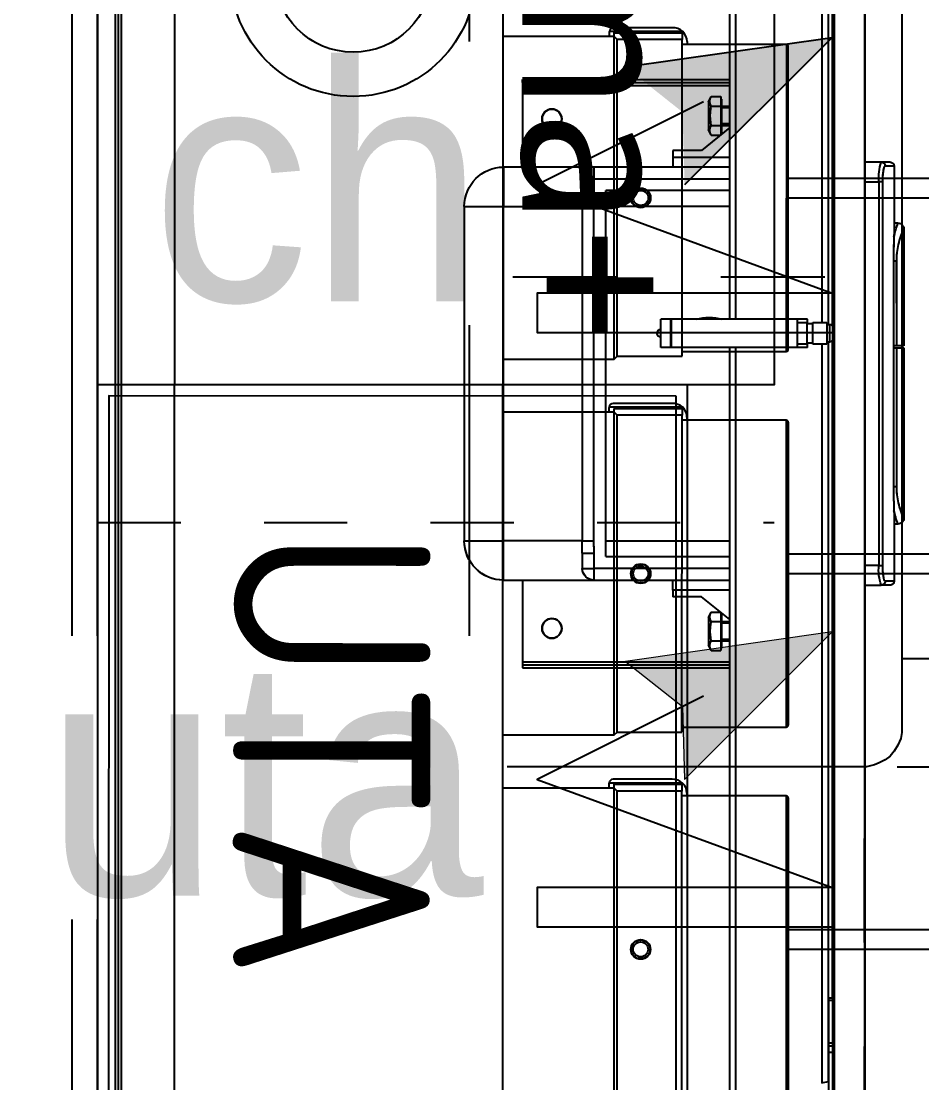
# Model space of a CAD drawing. Header units: centimetres. Extents: x 2648 to 12729, y 1890 to 6224.
# Drawn here: x 9873.9 to 9919.7, y 4053.4 to 4107.3 of the extents above; entities that cross this region are included whole.
import ezdxf

# ---------------------------------------------------------------- set-up
doc = ezdxf.new("R2010")
doc.units = ezdxf.units.CM
for name, pattern in [('prlm_vmc', [0.282222, 0.141111, -0.141111]), ('Style de ligne -1', [0.41664, 0.20828, -0.20836]), ('VW-01', [0.41656, 0.20828, -0.20828])]:
    doc.linetypes.add(name, pattern=pattern)
for name, color, linetype in [('B aménagement intérieur', 252, 'Continuous'), ('B Faux plafonds', 9, 'Continuous'), ('B Général', 252, 'Continuous'), ('C ANNOTATIONS-prestations', 252, 'Continuous'), ('D SURFACES-shab', 252, 'Continuous'), ('F REMPLISSAGE-vert clair', 252, 'Continuous'), ('F REMPLISSAGE-vert foncé', 252, 'Continuous'), ('MTI900_Alu', 252, 'Continuous')]:
    doc.layers.add(name, color=color, linetype=linetype)
doc.layers.add('prlm-CHAUFF', color=4, linetype='Continuous', lineweight=25)
doc.layers.add('prlm-ELEC-CFO', color=10, linetype='Continuous', lineweight=25)
doc.styles.add('prlm-chauff', font='trebucbi.ttf', dxfattribs={"height": 18})
doc.styles.add('prlm-elec-cfo', font='comic.ttf', dxfattribs={"height": 12})
doc.styles.get("Standard").update_dxf_attribs({"font": 'isocp.shx', "height": 15})

# ---------------------------------------------------------------- blocks, each defined once
blk = doc.blocks.new('B 80.200_wc-2')
at = {"layer": 'B Général', "linetype": 'Continuous'}
for p, q in [((-24.9, 0.1), (24.9, 0.1)), ((25, -20.1), (25, 0)), ((19.5, -44.2), (19.5, -21.9))]:
    blk.add_line(p, q, dxfattribs=at)
at = {"layer": 'B Général', "linetype": 'Continuous', "flags": 128}
blk.add_lwpolyline([(-25, -20.1), (-24.9, -20.6), (-24.75, -20.9), (-24.55, -21.2), (-24.3, -21.45), (-23.9, -21.7), (-23.4, -21.85), (-23.15, -21.9), (23.25, -21.9), (23.55, -21.85), (23.9, -21.7), (24.2, -21.5), (24.45, -21.3), (24.65, -21.05), (24.8, -20.75), (24.9, -20.5), (24.95, -20.3), (25, -20.1)], dxfattribs=at)
at = {"layer": 'B Général', "linetype": 'Continuous'}
blk.add_arc((24.9, 0), 0.1, 0, 90, dxfattribs=at)
blk = doc.blocks.new('B 80.Groupe-2-1')
at = {"layer": 'B Général', "linetype": 'Style de ligne -1', "ltscale": 25.4, "flags": 128}
blk.add_lwpolyline([(-35.4, 7.6), (35.6, 7.6), (35.6, -32.4), (-35.4, -32.4)], close=True, dxfattribs=at)
at = {"layer": 'B Général', "xscale": -1, "rotation": 270}
blk.add_blockref('B 80.200_wc-2', (35.5, 7.5), dxfattribs=at)
blk = doc.blocks.new('B 80.WC-plan-PMR')
at = {"layer": 'B Général', "linetype": 'Style de ligne -1', "ltscale": 25.4, "flags": 128}
blk.add_lwpolyline([(-114.5, 112.5), (15.5, 112.5), (15.5, 32.5), (-114.5, 32.5)], close=True, dxfattribs=at)
at = {"layer": 'B Général'}
blk.add_blockref('B 80.Groupe-2-1', (0, 0), dxfattribs=at)
blk = doc.blocks.new('B 80.T3 BS 107 (2D)')
at = {"layer": 'B Faux plafonds', "linetype": 'VW-01', "ltscale": 25.4, "flags": 128}
blk.add_lwpolyline([(-102.304, 328.507), (-102.306, 254.518), (-410.284, 254.51), (-410.284, 161.481), (-267.287, 161.481), (-267.287, 34.481), (-143.296, 34.481), (-143.296, 134.498), (-69.137, 134.498), (-69.243, 43.589), (-66.256, 43.589), (-66.256, 43.574), (78.302, 43.577), (78.302, 263.497), (63.302, 263.497), (63.304, 328.507)], close=True, dxfattribs=at)
at = {"layer": 'B Général', "linetype": 'Continuous'}
blk.add_line((-449.284, 254.51), (-449.284, 163.481), dxfattribs=at)
at = {"layer": 'D SURFACES-shab', "lineweight": 18, "flags": 128}
blk.add_lwpolyline([(-410.284, 254.51), (-272.296, 254.51), (-272.296, 161.481), (-410.284, 161.481)], close=True, dxfattribs=at)
at = {"layer": 'F REMPLISSAGE-vert clair'}
blk.add_line((-450.584, 254.51), (-450.584, 162.181), dxfattribs=at)
at = {"layer": 'F REMPLISSAGE-vert foncé'}
blk.add_line((-450.584, 254.51), (-450.584, 162.181), dxfattribs=at)
at = {"layer": 'F REMPLISSAGE-vert foncé', "linetype": 'Continuous'}
blk.add_line((-449.284, 254.51), (-449.284, 163.481), dxfattribs=at)
at = {"layer": 'B Général', "rotation": 180}
blk.add_blockref('B 80.WC-plan-PMR', (-394.784, 222.02), dxfattribs=at)
blk = doc.blocks.new('B 80.G 100_80')
at = {"layer": 'B Général', "linetype": 'Continuous'}
for p, q in [((48.52, 43.75), (48.52, -43.75)), ((49.353, 10.75), (48.52, 10.75)), ((49.8, 10.75), (49.353, 10.75)), ((50, 10.55), (49.551, 10.55)), ((50, 10.55), (50, 7.06)), ((48.52, 9.75), (49.23, 9.75)), ((49.23, 9.75), (49.23, -9.75)), ((49.428, 9.75), (49.23, 9.75)), ((49.428, -9.75), (49.428, 9.75)), ((50.2, 7.65), (50, 7.65)), ((50.5, 7.35), (50.5, 7.35)), ((50.5, 7.35), (50.5, 1.416)), ((49.997, -5.76), (49.997, 5.76)), ((49.997, 5.74), (50.134, 5.74)), ((50.134, 1.416), (50.134, 5.74)), ((50.134, 1.416), (49.997, 1.416)), ((49.997, 1.307), (50.134, 1.307)), ((50.5, 1.416), (50.134, 1.416)), ((50.134, -5.74), (50.134, 1.307)), ((50.134, 1.307), (50.5, 1.307)), ((50.5, 1.307), (50.5, -7.35)), ((49.997, -5.74), (50.134, -5.74)), ((50, -7.037), (50, -10.55)), ((50.5, -7.35), (50.5, -7.35)), ((50.2, -7.65), (50, -7.65)), ((49.23, -9.75), (48.52, -9.75)), ((49.23, -9.75), (49.428, -9.75)), ((48.52, -10.75), (49.353, -10.75)), ((49.8, -10.75), (49.353, -10.75)), ((50, -10.55), (49.551, -10.55))]:
    blk.add_line(p, q, dxfattribs=at)
at = {"layer": 'B Général', "linetype": 'Continuous', "flags": 128}
blk.add_lwpolyline([(9.5, -45), (9.5, 45), (48.52, 45), (48.52, -45)], close=True, dxfattribs=at)
for points in [[(49.23, 9.75, -0.052931), (49.238, 10.257, -0.052931), (49.353, 10.75)], [(49.8, 10.75, -0.198912), (49.941, 10.691, -0.198912), (50, 10.55)], [(49.998, 6.954, -0.015616), (50.088, 7.305, -0.015616), (50.2, 7.65)], [(50.2, 7.65, -0.198912), (50.412, 7.562, -0.198912), (50.5, 7.35)], [(50.134, 5.74, -0.052763), (50.232, 6.564, -0.052763), (50.5, 7.35)], [(50, -7.055), (50, -7.051, -0.000336), (49.997, -5.769), (49.997, -5.76)], [(50.5, -7.35, -0.052495), (50.232, -6.564, -0.052495), (50.134, -5.74)], [(50.2, -7.65, -0.015662), (50.088, -7.305, -0.015662), (49.998, -6.954)], [(50.5, -7.35, -0.198912), (50.412, -7.562, -0.198912), (50.2, -7.65)], [(49.353, -10.75, -0.057305), (49.234, -10.257, -0.057305), (49.23, -9.75)], [(50, -10.55, -0.198912), (49.941, -10.691, -0.198912), (49.8, -10.75)]]:
    blk.add_lwpolyline(points, format="xyb", dxfattribs=at)
blk.add_lwpolyline([(49.997, 5.76), (50, 7.067), (50, 7.068)], dxfattribs=at)
at = {"layer": 'B Général', "linetype": 'Continuous'}
for points, knots in [([(49.353, 10.75), (49.355, 10.75), (49.382, 10.75), (49.428, 10.736), (49.462, 10.717), (49.488, 10.698), (49.509, 10.674), (49.527, 10.647), (49.539, 10.619), (49.55, 10.579), (49.551, 10.554), (49.551, 10.552), (49.551, 10.55)], [0, 0, 0, 1, 2, 3, 4, 5, 6, 7, 8, 9, 9, 10, 10, 10]), ([(49.428, 9.75), (49.426, 10.038), (49.478, 10.413), (49.517, 10.522), (49.54, 10.549), (49.55, 10.55), (49.551, 10.55), (49.551, 10.55)], [0, 0, 0, 1, 2, 3, 4, 4, 5, 5, 5]), ([(49.551, -10.55), (49.517, -10.533), (49.484, -10.424), (49.425, -10.055), (49.428, -9.753), (49.428, -9.752), (49.428, -9.75)], [0, 0, 0, 1, 2, 3, 3, 4, 4, 4]), ([(49.551, -10.55), (49.551, -10.552), (49.55, -10.579), (49.537, -10.626), (49.518, -10.661), (49.499, -10.686), (49.475, -10.708), (49.449, -10.726), (49.421, -10.738), (49.382, -10.749), (49.356, -10.75), (49.355, -10.75), (49.353, -10.75)], [0, 0, 0, 1, 2, 3, 4, 5, 6, 7, 8, 9, 9, 10, 10, 10])]:
    blk.add_open_spline(points, degree=2, knots=knots, dxfattribs=at)
at = {"layer": 'C ANNOTATIONS-prestations'}
for p, q in [((46.87, 43.75), (46.87, -43.75)), ((46.97, -43.75), (46.97, 43.75)), ((9.5, 42.25), (9.5, -42.25)), ((10.55, 41.05), (10.55, -41.05)), ((10.7, 41), (10.7, -41)), ((41.65, 2.775), (41.65, 40.287)), ((41.95, 2.775), (41.95, 40.274)), ((10.4, 39.6), (10.4, -39.6)), ((46.35, 2.6), (46.35, 36.034)), ((46.65, 35.974), (46.65, 2.5)), ((46.85, 31.75), (46.85, 2.433)), ((31.1, 14.95), (41.65, 14.95)), ((31.1, 14.8), (31.1, 14.95)), ((31.1, 14.8), (41.65, 14.8)), ((31.1, 14.8), (31.1, 14.65)), ((31.1, 14.65), (31.1, 10.5)), ((31.1, 14.65), (41.65, 14.65)), ((40.56, 13.8), (40.704, 14.082)), ((40.704, 14.082), (41.2, 14.082)), ((41.2, 14.082), (41.2, 13.836)), ((40.56, 13.8), (40.56, 12.4)), ((40.704, 13.591), (41.2, 13.591)), ((41.2, 13.95), (41.22, 13.95)), ((41.2, 13.836), (41.2, 13.591)), ((41.2, 13.591), (41.2, 13.1)), ((41.22, 13.95), (41.22, 12.25)), ((41.22, 13.6), (41.65, 13.6)), ((41.65, 13.508), (41.22, 13.508)), ((41.2, 13.1), (41.2, 12.609)), ((41.65, 12.504), (40.205, 11.342)), ((40.704, 12.609), (41.2, 12.609)), ((41.2, 12.609), (41.2, 12.364)), ((41.65, 12.692), (41.22, 12.692)), ((41.65, 12.6), (41.22, 12.6)), ((40.704, 12.119), (40.56, 12.4)), ((40.704, 12.119), (41.171, 12.119)), ((41.2, 12.364), (41.2, 12.142)), ((41.22, 12.25), (41.2, 12.25)), ((38.75, 11.342), (38.75, 11)), ((40.205, 11.342), (38.75, 11.342)), ((38.75, 11), (41.65, 11)), ((38.75, 11), (38.75, 10.5)), ((34.75, 10.5), (30.15, 10.5)), ((30.15, 10.5), (30.15, 8.5)), ((41.65, 10.5), (34.75, 10.5)), ((34.75, 9.9), (34.75, 10.5)), ((34.15, 9.9), (34.15, 9.125)), ((34.75, 9.9), (34.15, 9.9)), ((34.75, 9.9), (41.65, 9.9)), ((34.75, 9.125), (34.75, 9.9)), ((35.35, -9.3), (35.35, 9.3)), ((41.65, 9.3), (35.35, 9.3)), ((34.15, 8.5), (34.15, 9.125)), ((34.75, 9.125), (34.15, 9.125)), ((28.15, 8.5), (28.15, -8.5)), ((28.15, 8.5), (30.15, 8.5)), ((30.15, -8.5), (30.15, 8.5)), ((30.15, 8.5), (34.15, 8.5)), ((34.15, 8.5), (34.15, -8.5)), ((34.15, 8.5), (34.742, 8.5)), ((34.742, -8.5), (34.742, 8.5)), ((41.65, 8.5), (35.35, 8.5)), ((38.65, 2.775), (38.15, 2.775)), ((38.15, 1.325), (38.15, 2.775)), ((38.65, 1.325), (38.65, 2.775)), ((38.675, 2.775), (38.65, 2.775)), ((38.675, 2.775), (38.675, 1.325)), ((45.075, 2.775), (38.675, 2.775)), ((45.075, 2.775), (45.075, 1.325)), ((45.1, 2.775), (45.075, 2.775)), ((45.6, 2.775), (45.1, 2.775)), ((45.1, 2.6), (45.1, 2.775)), ((45.6, 2.55), (45.6, 2.775)), ((45.075, 2.6), (45.575, 2.6)), ((45.575, 1.5), (45.575, 2.6)), ((45.575, 2.55), (45.875, 2.55)), ((45.875, 1.5), (45.875, 2.6)), ((45.875, 2.6), (46.575, 2.6)), ((46.575, 2.6), (46.575, 1.5)), ((46.575, 2.5), (46.725, 2.5)), ((46.725, 2.5), (46.725, 1.6)), ((46.85, 1.667), (46.85, -31.75)), ((38.65, 1.325), (38.15, 1.325)), ((38.675, 1.325), (38.65, 1.325)), ((45.075, 1.325), (38.675, 1.325)), ((41.65, -40.287), (41.65, 1.325)), ((41.95, -40.274), (41.95, 1.325)), ((45.575, 1.5), (45.075, 1.5)), ((45.1, 1.325), (45.075, 1.325)), ((45.1, 1.325), (45.1, 1.5)), ((45.6, 1.325), (45.1, 1.325)), ((45.875, 1.55), (45.575, 1.55)), ((45.6, 1.325), (45.6, 1.55)), ((46.575, 1.5), (45.875, 1.5)), ((46.35, -36.044), (46.35, 1.5)), ((46.725, 1.6), (46.575, 1.6)), ((46.65, 1.6), (46.65, -35.984)), ((28.15, -8.5), (30.15, -8.5)), ((34.15, -8.5), (30.15, -8.5)), ((30.15, -10.5), (30.15, -8.5)), ((34.15, -9.124), (34.15, -8.5)), ((34.15, -8.5), (34.742, -8.5)), ((35.35, -8.5), (41.65, -8.5)), ((34.15, -9.124), (34.15, -9.9)), ((34.15, -9.124), (34.75, -9.124)), ((34.75, -9.9), (34.75, -9.124)), ((35.35, -9.3), (41.65, -9.3)), ((34.15, -9.9), (34.75, -9.9)), ((41.65, -9.9), (34.75, -9.9)), ((34.75, -10.5), (34.75, -9.9)), ((30.15, -10.5), (34.75, -10.5)), ((31.1, -10.5), (31.1, -14.65)), ((34.75, -10.5), (41.65, -10.5)), ((38.75, -11), (38.75, -10.5)), ((41.65, -11), (38.75, -11)), ((38.75, -11), (38.75, -11.342)), ((40.205, -11.342), (38.75, -11.342)), ((41.65, -12.504), (40.205, -11.342)), ((40.56, -12.4), (40.704, -12.118)), ((40.56, -12.4), (40.56, -13.8)), ((40.704, -12.118), (41.171, -12.118)), ((41.2, -12.142), (41.2, -12.364)), ((41.2, -12.25), (41.22, -12.25)), ((41.2, -12.364), (41.2, -12.609)), ((41.22, -12.25), (41.22, -13.95)), ((40.704, -12.609), (41.2, -12.609)), ((41.2, -12.609), (41.2, -13.1)), ((41.22, -12.6), (41.65, -12.6)), ((41.65, -12.692), (41.22, -12.692)), ((41.2, -13.1), (41.2, -13.591)), ((40.704, -14.081), (40.56, -13.8)), ((40.704, -13.591), (41.2, -13.591)), ((41.2, -13.591), (41.2, -13.836)), ((41.2, -13.836), (41.2, -14.081)), ((41.22, -13.95), (41.2, -13.95)), ((41.65, -13.508), (41.22, -13.508)), ((41.65, -13.6), (41.22, -13.6)), ((40.704, -14.081), (41.2, -14.081)), ((31.1, -14.65), (31.1, -14.8)), ((31.1, -14.65), (41.65, -14.65)), ((31.1, -14.8), (41.65, -14.8)), ((31.1, -14.8), (31.1, -14.95)), ((31.1, -14.95), (41.65, -14.95)), ((46.67, -31.75), (46.67, -31.85)), ((46.87, -31.75), (46.67, -31.75)), ((46.67, -31.85), (46.67, -34.033)), ((46.67, -31.85), (46.87, -31.85)), ((46.87, -34.033), (46.67, -34.033)), ((46.67, -34.033), (46.67, -34.168)), ((46.67, -34.168), (46.67, -34.5)), ((46.67, -34.168), (46.87, -34.168)), ((46.67, -34.5), (46.67, -38.6)), ((46.67, -34.5), (46.87, -34.5)), ((46.32, -36.05), (46.67, -35.98))]:
    blk.add_line(p, q, dxfattribs=at)
at = {"layer": 'C ANNOTATIONS-prestations', "flags": 128}
for points in [[(40.704, 13.591, -0.132797), (40.637, 13.836, -0.132797), (40.704, 14.082)], [(40.704, 12.119, -0.132797), (40.637, 12.364, -0.132797), (40.704, 12.609)], [(28.15, 8.5, -0.198912), (28.736, 9.914, -0.198912), (30.15, 10.5)], [(34.15, 9.9, -0.198912), (34.326, 10.324, -0.198912), (34.75, 10.5)], [(39.95, 2.775, -0.057544), (40.6, 2.85, -0.057544), (41.25, 2.775)], [(38.15, 1.85, -0.414214), (37.95, 2.05, -0.414214), (38.15, 2.25)], [(46.725, 2.5, -0.16547), (46.816, 2.469, -0.16547), (46.87, 2.388)], [(46.87, 1.712, -0.16547), (46.816, 1.631, -0.16547), (46.725, 1.6)], [(30.15, -10.5, -0.198912), (28.736, -9.914, -0.198912), (28.15, -8.5)], [(34.75, -10.5, -0.198912), (34.326, -10.324, -0.198912), (34.15, -9.9)], [(40.704, -12.609, -0.132797), (40.637, -12.364, -0.132797), (40.704, -12.118)], [(40.704, -14.081, -0.132797), (40.637, -13.836, -0.132797), (40.704, -13.591)]]:
    blk.add_lwpolyline(points, format="xyb", dxfattribs=at)
blk.add_lwpolyline([(34.75, -9.124), (34.742, -8.506), (34.742, -8.5)], dxfattribs=at)
at = {"layer": 'C ANNOTATIONS-prestations'}
for centre in [(32.6, 12.95), (32.6, -12.95)]:
    blk.add_circle(centre, 0.5, dxfattribs=at)
for points in [[(40.704, 13.591), (40.575, 13.098), (40.702, 12.615), (40.703, 12.612), (40.704, 12.609)], [(34.742, 8.5), (34.746, 8.812), (34.75, 9.118), (34.75, 9.121), (34.75, 9.125)], [(40.704, -12.609), (40.575, -13.102), (40.702, -13.585), (40.703, -13.588), (40.704, -13.591)]]:
    blk.add_open_spline(points, degree=2, knots=[0, 0, 0, 1, 1, 2, 2, 2], dxfattribs=at)
blk = doc.blocks.new('xi.CH')
at = {"layer": 'prlm-ELEC-CFO', "lineweight": 5}
blk.add_hatch(color=0, dxfattribs=at).paths.add_polyline_path([(-3, 6), (-0.103, 3.699), (0, 0), (7.5, 7.5)])
at = {"layer": 'prlm-ELEC-CFO', "color": 0}
for points in [[(-3, 6), (7.5, 7.5), (0, 0)], [(0.955, 4.227), (-7.5, 0), (7.5, -5.5), (-7.5, -5.5), (-7.5, -7.5), (7.5, -7.5)]]:
    blk.add_lwpolyline(points, dxfattribs=at)
blk = doc.blocks.new('xi.UTA')
at = {"layer": 'prlm-ELEC-CFO', "lineweight": 5}
blk.add_hatch(color=0, dxfattribs=at).paths.add_polyline_path([(-3, 6), (-0.103, 3.699), (0, 0), (7.5, 7.5)])
at = {"layer": 'prlm-ELEC-CFO', "color": 0, "lineweight": 5, "flags": 128}
blk.add_lwpolyline([(-3, 6), (-0.103, 3.699), (0, 0), (7.5, 7.5)], close=True, dxfattribs=at)
at = {"layer": 'prlm-ELEC-CFO', "color": 0}
blk.add_lwpolyline([(0.955, 4.227), (-7.5, 0), (7.5, -5.5), (-7.5, -5.5), (-7.5, -7.5), (7.5, -7.5)], dxfattribs=at)
blk = doc.blocks.new('xi.uta-yzen-d')
at = {"layer": 'prlm-CHAUFF', "ltscale": 50}
for p, q in [((-20.9, 35.12), (-36.3, 35.12)), ((-1.8, 35.12), (-17.2, 35.12)), ((1.9, 35.12), (17.3, 35.12)), ((21, 35.12), (36.4, 35.12)), ((-36.4, 35.02), (-20.8, 35.02)), ((-36.4, 35.02), (-36.4, 29.72)), ((-20.8, 29.72), (-20.8, 35.02)), ((-17.3, 35.02), (-1.7, 35.02)), ((-17.3, 35.02), (-17.3, 29.72)), ((-1.7, 29.72), (-1.7, 35.02)), ((1.8, 35.02), (17.4, 35.02)), ((1.8, 35.02), (1.8, 29.72)), ((17.4, 29.72), (17.4, 35.02)), ((20.9, 35.02), (36.5, 35.02)), ((20.9, 35.02), (20.9, 29.72)), ((36.5, 29.72), (36.5, 35.02)), ((-37.056, 29.72), (-36.65, 29.72)), ((-37.056, 29.72), (-37.056, 26.02)), ((-37, 29.72), (-37, 26.27)), ((-36.98, 29.72), (-36.98, 26.27)), ((-20.55, 29.72), (-36.65, 29.72)), ((-36.65, 29.72), (-36.65, 26.42)), ((-36.55, 29.97), (-36.4, 29.97)), ((-20.55, 26.42), (-20.55, 29.72)), ((-17.956, 29.72), (-17.55, 29.72)), ((-17.956, 29.72), (-17.956, 26.02)), ((-17.9, 29.72), (-17.9, 26.27)), ((-17.88, 29.72), (-17.88, 26.27)), ((-1.45, 29.72), (-17.55, 29.72)), ((-17.55, 29.72), (-17.55, 26.42)), ((-17.45, 29.97), (-17.3, 29.97)), ((-1.45, 26.42), (-1.45, 29.72)), ((1.144, 29.72), (1.55, 29.72)), ((1.144, 29.72), (1.144, 26.02)), ((1.2, 29.72), (1.2, 26.27)), ((1.22, 29.72), (1.22, 26.27)), ((17.65, 29.72), (1.55, 29.72)), ((1.55, 29.72), (1.55, 26.42)), ((1.65, 29.97), (1.8, 29.97)), ((17.65, 26.42), (17.65, 29.72)), ((20.244, 29.72), (20.65, 29.72)), ((20.244, 29.72), (20.244, 26.02)), ((20.3, 29.72), (20.3, 26.27)), ((20.32, 29.72), (20.32, 26.27)), ((36.75, 29.72), (20.65, 29.72)), ((20.65, 29.72), (20.65, 26.42)), ((20.75, 29.97), (20.9, 29.97)), ((36.75, 26.42), (36.75, 29.72)), ((-37.25, 29.216), (-37.25, 26.22)), ((-18.15, 29.216), (-18.15, 26.22)), ((0.95, 29.216), (0.95, 26.22)), ((20.05, 29.216), (20.05, 26.22)), ((-37, 28.42), (-36.98, 28.42)), ((-36.98, 28.07), (-37, 28.07)), ((-17.9, 28.42), (-17.88, 28.42)), ((-17.88, 28.07), (-17.9, 28.07)), ((1.2, 28.42), (1.22, 28.42)), ((1.22, 28.07), (1.2, 28.07)), ((20.3, 28.42), (20.32, 28.42)), ((20.32, 28.07), (20.3, 28.07)), ((-37, 27.693), (-36.98, 27.693)), ((-17.9, 27.693), (-17.88, 27.693)), ((1.2, 27.693), (1.22, 27.693)), ((20.3, 27.693), (20.32, 27.693)), ((-36.98, 27.343), (-37, 27.343)), ((-37, 27.293), (-36.98, 27.293)), ((-36.98, 27.193), (-37, 27.193)), ((-17.88, 27.343), (-17.9, 27.343)), ((-17.9, 27.293), (-17.88, 27.293)), ((-17.88, 27.193), (-17.9, 27.193)), ((1.22, 27.343), (1.2, 27.343)), ((1.2, 27.293), (1.22, 27.293)), ((1.22, 27.193), (1.2, 27.193)), ((20.32, 27.343), (20.3, 27.343)), ((20.3, 27.293), (20.32, 27.293)), ((20.32, 27.193), (20.3, 27.193)), ((-36.8, 26.02), (-37.05, 26.02)), ((-36.98, 26.27), (-37, 26.27)), ((-36.8, 26.27), (-36.98, 26.27)), ((-36.65, 26.42), (-36.8, 26.27)), ((-20.4, 26.27), (-36.8, 26.27)), ((-36.8, 26.27), (-36.8, 20.62)), ((-20.55, 26.42), (-36.65, 26.42)), ((-20.4, 26.27), (-20.55, 26.42)), ((-20.4, 20.62), (-20.4, 26.27)), ((-17.7, 26.02), (-17.95, 26.02)), ((-17.88, 26.27), (-17.9, 26.27)), ((-17.7, 26.27), (-17.88, 26.27)), ((-17.55, 26.42), (-17.7, 26.27)), ((-1.3, 26.27), (-17.7, 26.27)), ((-17.7, 26.27), (-17.7, 20.62)), ((-1.45, 26.42), (-17.55, 26.42)), ((-1.3, 26.27), (-1.45, 26.42)), ((-1.3, 20.62), (-1.3, 26.27)), ((1.4, 26.02), (1.15, 26.02)), ((1.22, 26.27), (1.2, 26.27)), ((1.4, 26.27), (1.22, 26.27)), ((1.55, 26.42), (1.4, 26.27)), ((17.8, 26.27), (1.4, 26.27)), ((1.4, 26.27), (1.4, 20.62)), ((17.65, 26.42), (1.55, 26.42)), ((17.8, 26.27), (17.65, 26.42)), ((17.8, 20.62), (17.8, 26.27)), ((20.5, 26.02), (20.25, 26.02)), ((20.32, 26.27), (20.3, 26.27)), ((20.5, 26.27), (20.32, 26.27)), ((20.65, 26.42), (20.5, 26.27)), ((36.9, 26.27), (20.5, 26.27)), ((20.5, 26.27), (20.5, 20.62)), ((36.75, 26.42), (20.65, 26.42)), ((36.9, 26.27), (36.75, 26.42)), ((36.9, 20.62), (36.9, 26.27))]:
    blk.add_line(p, q, dxfattribs=at)
for points in [[(0, 30), (0, 0), (39, 0), (39, 30)], [(0.571, 29.429), (0.571, 0.571), (38.429, 0.571), (38.429, 29.429)], [(-40.5, 20.62), (-40.5, 3.9), (40.5, 3.9), (40.5, 20.62)]]:
    blk.add_lwpolyline(points, close=True, dxfattribs=at)
for centre, radius in [((-28.6, 27.62), 0.5), ((-28.6, 27.62), 0.48), ((-9.5, 27.62), 0.5), ((-9.5, 27.62), 0.48), ((9.6, 27.62), 0.5), ((9.6, 27.62), 0.48), ((28.7, 27.62), 0.5), ((28.7, 27.62), 0.48), ((-28.6, 27.62), 0.38), ((-9.5, 27.62), 0.38), ((9.6, 27.62), 0.38), ((28.7, 27.62), 0.38)]:
    blk.add_circle(centre, radius, dxfattribs=at)
for centre, radius, start, end in [((-36.3, 35.02), 0.1, 90, 180), ((-20.9, 35.02), 0.1, 0, 90), ((-17.2, 35.02), 0.1, 90, 180), ((-1.8, 35.02), 0.1, 0, 90), ((1.9, 35.02), 0.1, 90, 180), ((17.3, 35.02), 0.1, 0, 90), ((21, 35.02), 0.1, 90, 180), ((36.4, 35.02), 0.1, 0, 90), ((-36.475, 29.24), 0.776, 138.5248, 181.7675), ((-36.55, 29.27), 0.7, 90, 136.2731), ((-17.375, 29.24), 0.776, 138.5248, 181.7675), ((-17.45, 29.27), 0.7, 90, 136.2731), ((1.725, 29.24), 0.776, 138.5248, 181.7675), ((1.65, 29.27), 0.7, 90, 136.2731), ((20.825, 29.24), 0.776, 138.5248, 181.7675), ((20.75, 29.27), 0.7, 90, 136.2731), ((-37.05, 26.22), 0.2, 180, 268.3239), ((-37.05, 26.22), 0.2, 268.3239, 270), ((-17.95, 26.22), 0.2, 180, 268.3239), ((-17.95, 26.22), 0.2, 268.3239, 270), ((1.15, 26.22), 0.2, 180, 268.3239), ((1.15, 26.22), 0.2, 268.3239, 270), ((20.25, 26.22), 0.2, 180, 268.3239), ((20.25, 26.22), 0.2, 268.3239, 270)]:
    blk.add_arc(centre, radius, start, end, dxfattribs=at)
for centre, major_axis, ratio, start_param, end_param in [((-36.55, 28.959), (-0.45, 0), 0.974723, 5.983927, 6.283185), ((-36.55, 28.603), (-0.45, 0), 0.974723, 5.983927, 6.283185), ((-35.75, 28.603), (-1.25, 0), 0.146694, 0, 0.179125), ((-17.45, 28.959), (-0.45, 0), 0.974723, 5.983927, 6.283185), ((-17.45, 28.603), (-0.45, 0), 0.974723, 5.983927, 6.283185), ((-16.65, 28.603), (-1.25, 0), 0.146694, 0, 0.179125), ((1.65, 28.959), (-0.45, 0), 0.974723, 5.983927, 6.283185), ((1.65, 28.603), (-0.45, 0), 0.974723, 5.983927, 6.283185), ((2.45, 28.603), (-1.25, 0), 0.146694, 0, 0.179125), ((20.75, 28.959), (-0.45, 0), 0.974723, 5.983927, 6.283185), ((20.75, 28.603), (-0.45, 0), 0.974723, 5.983927, 6.283185), ((21.55, 28.603), (-1.25, 0), 0.146694, 0, 0.179125)]:
    blk.add_ellipse(centre, major_axis=major_axis, ratio=ratio, start_param=start_param, end_param=end_param, dxfattribs=at)
for points in [[(-36.982, 29.391), (-36.986, 29.379), (-36.989, 29.366), (-36.997, 29.324), (-37, 29.294), (-37, 29.265)], [(-17.882, 29.391), (-17.886, 29.379), (-17.889, 29.366), (-17.897, 29.324), (-17.9, 29.294), (-17.9, 29.265)], [(1.218, 29.391), (1.214, 29.379), (1.211, 29.366), (1.203, 29.324), (1.2, 29.294), (1.2, 29.265)], [(20.318, 29.391), (20.314, 29.379), (20.311, 29.366), (20.303, 29.324), (20.3, 29.294), (20.3, 29.265)]]:
    blk.add_open_spline(points, degree=3, knots=[0.8185803, 0.8185803, 0.8185803, 0.8185803, 0.875, 0.875, 1, 1, 1, 1], dxfattribs=at)
at = {"layer": 'prlm-CHAUFF', "ltscale": 50, "insert": (7.303, 16.894), "char_height": 10, "width": 139.79252, "attachment_point": 1}
blk.add_mtext('UTA', dxfattribs=at)
blk = doc.blocks.new('B 70.MTI900_Alu_390')
at = {"layer": 'MTI900_Alu', "color": 1, "linetype": 'Continuous'}
for p, q in [((-4.225, 0), (4.225, 0)), ((-4.105, -0.105), (4.105, -0.105)), ((-3.96, -0.09), (3.96, -0.09)), ((-4.1, -0.12), (4.1, -0.12)), ((-0.85, -1.865), (0.85, -1.865)), ((-0.85, -1.865), (-0.85, -2.065)), ((0.85, -1.865), (0.85, -2.065)), ((-1.05, -2.525), (-1.05, -2.065)), ((-1.05, -2.065), (-0.85, -2.065)), ((0.85, -2.065), (-0.85, -2.065)), ((-0.85, -2.065), (-0.85, -2.465)), ((0.85, -2.465), (0.85, -2.065)), ((1.05, -2.065), (0.85, -2.065)), ((1.05, -2.065), (1.05, -2.525)), ((-1.495, -2.16), (-1.495, -3.215)), ((-1.48, -2.16), (-1.495, -2.16)), ((-1.48, -2.16), (-1.48, -3.215)), ((-1.48, -2.16), (-1.465, -2.16)), ((-1.465, -2.16), (-1.05, -2.16)), ((-1.465, -2.16), (-1.465, -3.215)), ((1.05, -2.16), (1.465, -2.16)), ((1.465, -2.16), (1.48, -2.16)), ((1.465, -2.16), (1.465, -3.215)), ((1.48, -2.16), (1.48, -3.215)), ((1.48, -2.16), (1.495, -2.16)), ((1.495, -2.16), (1.495, -3.215)), ((-0.99, -2.465), (-0.9124, -2.465)), ((-0.99, -2.525), (-0.99, -2.465)), ((-0.85, -2.465), (-0.9124, -2.465)), ((-0.9124, -2.525), (-0.9124, -2.465)), ((-0.85, -2.465), (0.85, -2.465)), ((-0.85, -2.465), (-0.85, -2.5242)), ((0.9124, -2.465), (0.85, -2.465)), ((0.85, -2.465), (0.85, -2.5242)), ((0.9124, -2.465), (0.99, -2.465)), ((0.9124, -2.465), (0.9124, -2.525)), ((0.99, -2.465), (0.99, -2.525)), ((-1.05, -3.215), (-1.05, -2.525)), ((-0.99, -2.525), (-1.05, -2.525)), ((-0.99, -2.525), (-0.99, -3.215)), ((-0.9124, -2.525), (-0.99, -2.525)), ((0.85, -2.5242), (-0.85, -2.5242)), ((0.99, -2.525), (0.9124, -2.525)), ((0.99, -3.215), (0.99, -2.525)), ((1.05, -2.525), (0.99, -2.525)), ((1.05, -2.525), (1.05, -3.215)), ((0.93, -2.585), (-0.93, -2.585)), ((-0.93, -3.215), (-0.93, -2.585)), ((-0.85, -3.215), (-0.85, -2.585)), ((0.85, -2.585), (0.85, -3.215)), ((0.93, -2.585), (0.93, -3.215)), ((-0.2775, -2.915), (-0.2775, -2.865)), ((-0.1325, -2.865), (-0.2775, -2.865)), ((-0.1325, -2.915), (-0.1325, -2.865)), ((-1.1342, -2.925), (-1.1, -2.925)), ((-1.1342, -3.0705), (-1.1342, -2.925)), ((-1.1, -2.925), (-1.1, -3.215)), ((-1.1, -2.925), (-1.05, -2.925)), ((-0.1325, -2.915), (-0.2775, -2.915)), ((-0.2775, -2.9175), (-0.2775, -2.915)), ((-0.2775, -2.9175), (-0.1325, -2.9175)), ((-0.2775, -3.5575), (-0.2775, -2.9175)), ((-0.1325, -2.9175), (-0.1325, -2.915)), ((-0.1325, -3.5575), (-0.1325, -2.9175)), ((1.1, -2.925), (1.05, -2.925)), ((1.1, -3.215), (1.1, -2.925)), ((1.1, -2.925), (1.1342, -2.925)), ((1.1342, -3.0705), (1.1342, -2.925)), ((-1.2504, -3.215), (-1.1342, -3.0705)), ((1.2504, -3.215), (1.1342, -3.0705)), ((-1.38, -3.106), (-1.4081, -3.1204)), ((-1.4081, -3.1204), (-1.4081, -3.17)), ((-1.38, -3.106), (-1.24, -3.106)), ((-1.3591, -3.1204), (-1.3591, -3.17)), ((-1.2609, -3.1204), (-1.2609, -3.17)), ((-1.2119, -3.1204), (-1.24, -3.106)), ((-1.2119, -3.1204), (-1.2119, -3.1671)), ((1.24, -3.106), (1.2119, -3.1204)), ((1.2119, -3.1204), (1.2119, -3.1671)), ((1.24, -3.106), (1.38, -3.106)), ((1.2609, -3.1204), (1.2609, -3.17)), ((1.3591, -3.1204), (1.3591, -3.17)), ((1.4081, -3.1204), (1.38, -3.106)), ((1.4081, -3.1204), (1.4081, -3.17)), ((-1.4081, -3.17), (-1.3836, -3.17)), ((-1.395, -3.17), (-1.395, -3.172)), ((-1.395, -3.172), (-1.225, -3.172)), ((-1.3836, -3.17), (-1.3591, -3.17)), ((-1.36, -3.172), (-1.36, -3.215)), ((-1.3591, -3.17), (-1.31, -3.17)), ((-1.3508, -3.215), (-1.3508, -3.172)), ((-1.31, -3.17), (-1.2609, -3.17)), ((-1.2692, -3.215), (-1.2692, -3.172)), ((-1.2609, -3.17), (-1.2364, -3.17)), ((-1.26, -3.215), (-1.26, -3.172)), ((-1.2364, -3.17), (-1.2142, -3.17)), ((-1.225, -3.172), (-1.225, -3.17)), ((1.2142, -3.17), (1.2364, -3.17)), ((1.225, -3.17), (1.225, -3.172)), ((1.225, -3.172), (1.395, -3.172)), ((1.2364, -3.17), (1.2609, -3.17)), ((1.26, -3.172), (1.26, -3.215)), ((1.2609, -3.17), (1.31, -3.17)), ((1.2692, -3.215), (1.2692, -3.172)), ((1.31, -3.17), (1.3591, -3.17)), ((1.3508, -3.215), (1.3508, -3.172)), ((1.3591, -3.17), (1.3836, -3.17)), ((1.36, -3.215), (1.36, -3.172)), ((1.3836, -3.17), (1.4081, -3.17)), ((1.395, -3.172), (1.395, -3.17)), ((-0.2775, -3.215), (-4.0287, -3.215)), ((4.0287, -3.215), (-0.1325, -3.215)), ((-0.2775, -3.245), (-4.0274, -3.245)), ((4.0274, -3.245), (-0.1325, -3.245)), ((-0.2775, -3.5575), (-0.1325, -3.5575)), ((-0.2775, -3.56), (-0.2775, -3.5575)), ((-0.2775, -3.61), (-0.2775, -3.56)), ((-0.26, -3.56), (-0.2775, -3.56)), ((-0.26, -3.5575), (-0.26, -3.6075)), ((-0.15, -3.6075), (-0.15, -3.5575)), ((-0.1325, -3.56), (-0.15, -3.56)), ((-0.1325, -3.56), (-0.1325, -3.5575)), ((-0.1325, -3.61), (-0.1325, -3.56)), ((-0.255, -3.61), (-0.2775, -3.61)), ((-0.15, -3.6075), (-0.26, -3.6075)), ((-0.255, -3.6075), (-0.255, -3.6375)), ((-0.155, -3.6375), (-0.155, -3.6075)), ((-0.1325, -3.61), (-0.155, -3.61)), ((-0.15, -3.6375), (-0.26, -3.6375)), ((-0.26, -3.6375), (-0.26, -3.7075)), ((-0.15, -3.7075), (-0.15, -3.6375)), ((-0.26, -3.685), (-3.6034, -3.685)), ((-3.5974, -3.715), (-0.25, -3.715)), ((-0.26, -3.7075), (-0.15, -3.7075)), ((-0.25, -3.7075), (-0.25, -3.7225)), ((-0.25, -3.7225), (-0.16, -3.7225)), ((-0.16, -3.7225), (-0.16, -3.7075)), ((-0.16, -3.715), (3.5984, -3.715)), ((3.6044, -3.685), (-0.15, -3.685)), ((3.175, -3.717), (3.185, -3.717)), ((3.175, -3.737), (3.175, -3.717)), ((3.185, -3.717), (3.4033, -3.717)), ((3.185, -3.717), (3.185, -3.737)), ((3.4033, -3.737), (3.4033, -3.717)), ((3.4033, -3.717), (3.4168, -3.717)), ((3.4168, -3.717), (3.45, -3.717)), ((3.4168, -3.717), (3.4168, -3.737)), ((3.45, -3.717), (3.86, -3.717)), ((3.45, -3.717), (3.45, -3.737)), ((3.605, -3.682), (3.598, -3.717)), ((-4.375, -3.737), (4.375, -3.737)), ((4.375, -3.747), (-4.375, -3.747)), ((-3.175, -3.735), (-0.2433, -3.735)), ((-0.1667, -3.735), (3.175, -3.735)), ((-4.375, -3.902), (4.375, -3.902)), ((-1.075, -3.9853), (-1.075, -3.902)), ((-0.975, -3.902), (-0.975, -3.973)), ((0.975, -3.973), (0.975, -3.902)), ((1.075, -3.902), (1.075, -3.9853)), ((-1.075, -4.03), (-1.075, -3.9853)), ((-0.975, -3.973), (0.975, -3.973)), ((-0.975, -3.9928), (-0.975, -3.973)), ((0.975, -3.9928), (-0.975, -3.9928)), ((0.975, -3.973), (0.975, -3.9928)), ((1.075, -4.03), (1.075, -3.9853)), ((-1.055, -4.05), (-1.055, -4.0051)), ((1.055, -4.05), (1.055, -4.0051)), ((-1.055, -4.05), (-0.706, -4.05)), ((-0.765, -4.07), (-0.765, -4.05)), ((-0.735, -4.1), (-0.735, -4.1)), ((-0.735, -4.1), (-0.1416, -4.1)), ((0.576, -4.0497), (-0.576, -4.0497)), ((-0.574, -4.0497), (-0.574, -4.0634)), ((-0.1416, -4.0634), (-0.574, -4.0634)), ((-0.1416, -4.0634), (-0.1416, -4.0497)), ((-0.1416, -4.1), (-0.1416, -4.0634)), ((-0.1307, -4.0497), (-0.1307, -4.0634)), ((0.574, -4.0634), (-0.1307, -4.0634)), ((-0.1307, -4.0634), (-0.1307, -4.1)), ((-0.1307, -4.1), (0.735, -4.1)), ((0.574, -4.0497), (0.574, -4.0634)), ((0.7037, -4.05), (1.055, -4.05)), ((0.735, -4.1), (0.735, -4.1)), ((0.765, -4.07), (0.765, -4.05))]:
    blk.add_line(p, q, dxfattribs=at)
for centre in [(-1.295, -2.31), (1.295, -2.31)]:
    blk.add_circle(centre, 0.05, dxfattribs=at)
for centre, radius, start, end in [((-0.85, -2.065), 0.2, 90, 180), ((0.85, -2.065), 0.2, 0, 90), ((-0.99, -2.525), 0.06, 90, 180), ((0.99, -2.525), 0.06, 0, 90), ((-0.205, -2.865), 0.02, 0, 180), ((0, -3.11), 0.285, 166.8264, 193.1736), ((-1.3836, -3.1624), 0.0487, 59.7422, 120.2578), ((-1.2364, -3.1624), 0.0487, 59.7422, 120.2578), ((1.2364, -3.1624), 0.0487, 59.7422, 120.2578), ((1.3836, -3.1624), 0.0487, 59.7422, 120.2578), ((-0.235, -3.7225), 0.015, 180, 255.1649), ((-0.175, -3.7225), 0.015, 284.8351, 0), ((-0.9965, -4.212), 0.2399, 84.8699, 109.1091), ((0.9987, -4.1937), 0.2219, 69.8915, 96.1295), ((-1.055, -4.03), 0.02, 180, 270), ((1.055, -4.03), 0.02, 270, 0), ((-0.5689, -4.6164), 0.5805, 102.5837, 109.7412), ((-0.735, -4.07), 0.03, 180, 270), ((-0.5689, -4.4578), 0.3944, 90.7355, 114.8981), ((0.5685, -4.4598), 0.3964, 65.1634, 89.203), ((0.5693, -4.6145), 0.5786, 70.2259, 77.4042), ((0.735, -4.07), 0.03, 270, 0)]:
    blk.add_arc(centre, radius, start, end, dxfattribs=at)
for centre, major_axis, start_param, end_param in [((-1.055, -3.9853), (0.02, 0), 3.141593, 4.712389), ((1.055, -3.9853), (-0.02, 0), 1.570796, 3.141593)]:
    blk.add_ellipse(centre, major_axis=major_axis, ratio=0.989815, start_param=start_param, end_param=end_param, dxfattribs=at)
for points, knots in [([(-0.85, -2.5242), (-0.8604, -2.5242), (-0.8708, -2.5243), (-0.8916, -2.5247), (-0.902, -2.525), (-0.9124, -2.525)], [0, 0, 0, 0, 0.5, 0.5, 1, 1, 1, 1]), ([(0.9124, -2.525), (0.902, -2.525), (0.8916, -2.5247), (0.8708, -2.5243), (0.8604, -2.5242), (0.85, -2.5242)], [0, 0, 0, 0, 0.5, 0.5, 1, 1, 1, 1]), ([(-1.3591, -3.1204), (-1.3511, -3.1183), (-1.343, -3.1166), (-1.3306, -3.1149), (-1.3265, -3.1144), (-1.3182, -3.1138), (-1.3141, -3.1137), (-1.3017, -3.1137), (-1.2935, -3.1143), (-1.2772, -3.1166), (-1.269, -3.1183), (-1.2609, -3.1204)], [0, 0, 0, 0, 0.25, 0.25, 0.375, 0.375, 0.5, 0.5, 0.75, 0.75, 1, 1, 1, 1]), ([(1.2609, -3.1204), (1.269, -3.1183), (1.2772, -3.1166), (1.2935, -3.1143), (1.3017, -3.1137), (1.3141, -3.1137), (1.3182, -3.1138), (1.3265, -3.1144), (1.3306, -3.1149), (1.343, -3.1166), (1.3511, -3.1183), (1.3591, -3.1204)], [0, 0, 0, 0, 0.25, 0.25, 0.5, 0.5, 0.625, 0.625, 0.75, 0.75, 1, 1, 1, 1]), ([(-0.975, -3.9928), (-0.9803, -3.9928), (-0.9856, -3.9929), (-0.996, -3.9932), (-1.0011, -3.9934), (-1.0083, -3.9939), (-1.0107, -3.9941), (-1.0153, -3.9945), (-1.0176, -3.9947), (-1.0241, -3.9955), (-1.0281, -3.996), (-1.0355, -3.9972), (-1.0388, -3.9978), (-1.0446, -3.9991), (-1.047, -3.9998), (-1.05, -4.0009), (-1.0509, -4.0013), (-1.0524, -4.0021), (-1.053, -4.0024), (-1.0545, -4.0036), (-1.055, -4.0043), (-1.055, -4.0051)], [0, 0, 0, 0, 0.125, 0.125, 0.25, 0.25, 0.3125, 0.3125, 0.375, 0.375, 0.5, 0.5, 0.625, 0.625, 0.75, 0.75, 0.8125, 0.8125, 0.875, 0.875, 1, 1, 1, 1]), ([(1.055, -4.0051), (1.055, -4.0043), (1.0545, -4.0036), (1.053, -4.0024), (1.0523, -4.002), (1.0508, -4.0013), (1.0491, -4.0006), (1.0469, -3.9998), (1.0444, -3.9991), (1.0431, -3.9988), (1.0387, -3.9978), (1.0354, -3.9971), (1.0299, -3.9963), (1.028, -3.996), (1.0239, -3.9955), (1.0218, -3.9952), (1.0153, -3.9945), (1.0107, -3.9941), (1.0034, -3.9936), (1.0009, -3.9935), (0.9958, -3.9932), (0.9933, -3.9931), (0.9856, -3.9929), (0.9803, -3.9928), (0.975, -3.9928)], [0, 0, 0, 0, 0.125, 0.125, 0.1875, 0.1875, 0.25, 0.3125, 0.3125, 0.375, 0.375, 0.5, 0.5, 0.5625, 0.5625, 0.625, 0.625, 0.75, 0.75, 0.8125, 0.8125, 0.875, 0.875, 1, 1, 1, 1]), ([(-0.576, -4.0497), (-0.5891, -4.0497), (-0.6021, -4.0497), (-0.6211, -4.0498), (-0.6274, -4.0498), (-0.6399, -4.0498), (-0.6461, -4.0498), (-0.6642, -4.0499), (-0.6756, -4.0499), (-0.6918, -4.05), (-0.6971, -4.05), (-0.7038, -4.05), (-0.7053, -4.05), (-0.7068, -4.05)], [0, 0, 0, 0, 0.125, 0.125, 0.1875, 0.1875, 0.25, 0.25, 0.375, 0.375, 0.4375, 0.4375, 0.4568651, 0.4568651, 0.4568651, 0.4568651]), ([(0.7055, -4.05), (0.6995, -4.05), (0.6933, -4.05), (0.6813, -4.05), (0.6756, -4.0499), (0.6642, -4.0499), (0.6524, -4.0499), (0.6402, -4.0498), (0.6278, -4.0498), (0.6214, -4.0498), (0.6021, -4.0497), (0.5891, -4.0497), (0.576, -4.0497)], [0.5494968, 0.5494968, 0.5494968, 0.5494968, 0.625, 0.625, 0.6875, 0.6875, 0.75, 0.8125, 0.8125, 0.875, 0.875, 1, 1, 1, 1])]:
    blk.add_open_spline(points, degree=3, knots=knots, dxfattribs=at)
blk = doc.blocks.new('xi.thema+')
at = {"layer": 'prlm-CHAUFF', "color": 7, "linetype": 'prlm_vmc', "ltscale": 30}
for points in [[(-27.9, 0), (-27.9, 34.4)], [(27.9, 0), (27.9, 34.4)]]:
    blk.add_lwpolyline(points, dxfattribs=at)
at = {"layer": 'prlm-CHAUFF', "color": 0}
blk.add_lwpolyline([(-20.9, 0), (-20.9, 34.4), (20.9, 34.4), (20.9, 0)], close=True, dxfattribs=at)
for radius in [6.25, 4]:
    blk.add_circle((0, 13), radius, dxfattribs=at)
at = {"layer": 'prlm-CHAUFF', "color": 0, "insert": (0, 25.539), "char_height": 8, "width": 7.19706, "attachment_point": 5, "style": 'prlm-chauff'}
blk.add_mtext('thema+', dxfattribs=at)

msp = doc.modelspace()

# ---------------------------------------------------------------- linework, layer by layer
at = {"layer": 'prlm-CHAUFF', "ltscale": 50}
for p, q in [((9912.928, 4099.345), (10306.331, 4099.345)), ((9912.928, 4098.345), (10305.917, 4098.345)), ((9912.828, 4080.245), (10285.507, 4080.245)), ((9912.828, 4079.245), (10285.093, 4079.245)), ((9912.828, 4061.145), (10122.296, 4061.145)), ((9912.828, 4060.145), (10121.296, 4060.145))]:
    msp.add_line(p, q, dxfattribs=at)

# ---------------------------------------------------------------- block references
at = {"layer": 'B aménagement intérieur'}
for name, p in [('B 80.T3 BS 107 (2D)', (10327.092, 3879.899)), ('B 80.G 100_80', (9868.308, 4089.409))]:
    msp.add_blockref(name, p, dxfattribs=at)
at = {"layer": 'prlm-ELEC-CFO'}
for name, p in [('xi.CH', (9907.658, 4099)), ('xi.UTA', (9907.658, 4068.781))]:
    msp.add_blockref(name, p, dxfattribs=at)

# ---------------------------------------------------------------- next in the draw order: texts
at = {"layer": 'prlm-ELEC-CFO', "lineweight": 20, "char_height": 12, "attachment_point": 5, "line_spacing_factor": 0.8, "style": 'prlm-elec-cfo', "bg_fill": 3, "box_fill_scale": 1.1, "bg_fill_color": 256, "bg_fill_transparency": 0}
for s, insert in [('ch', (9889.021, 4099)), ('uta', (9886.281, 4068.781))]:
    msp.add_mtext(s, dxfattribs=dict(at, insert=insert))

# ---------------------------------------------------------------- next in the draw order: block references
at = {"layer": 'prlm-CHAUFF'}
for name, p, rotation in [('xi.thema+', (9877.808, 4109.745), 269.9998100426611), ('xi.uta-yzen-d', (9877.809, 4088.845), 269.9901192802182)]:
    msp.add_blockref(name, p, dxfattribs=dict(at, rotation=rotation))
at = {"layer": 'prlm-CHAUFF', "xscale": -9.999999999999975, "yscale": 9.999999999999975, "zscale": 9.999999999999975, "rotation": 90.00011533977086}
msp.add_blockref('B 70.MTI900_Alu_390', (9877.808, 4089.409), dxfattribs=at)

doc.saveas('drawing.dxf')
